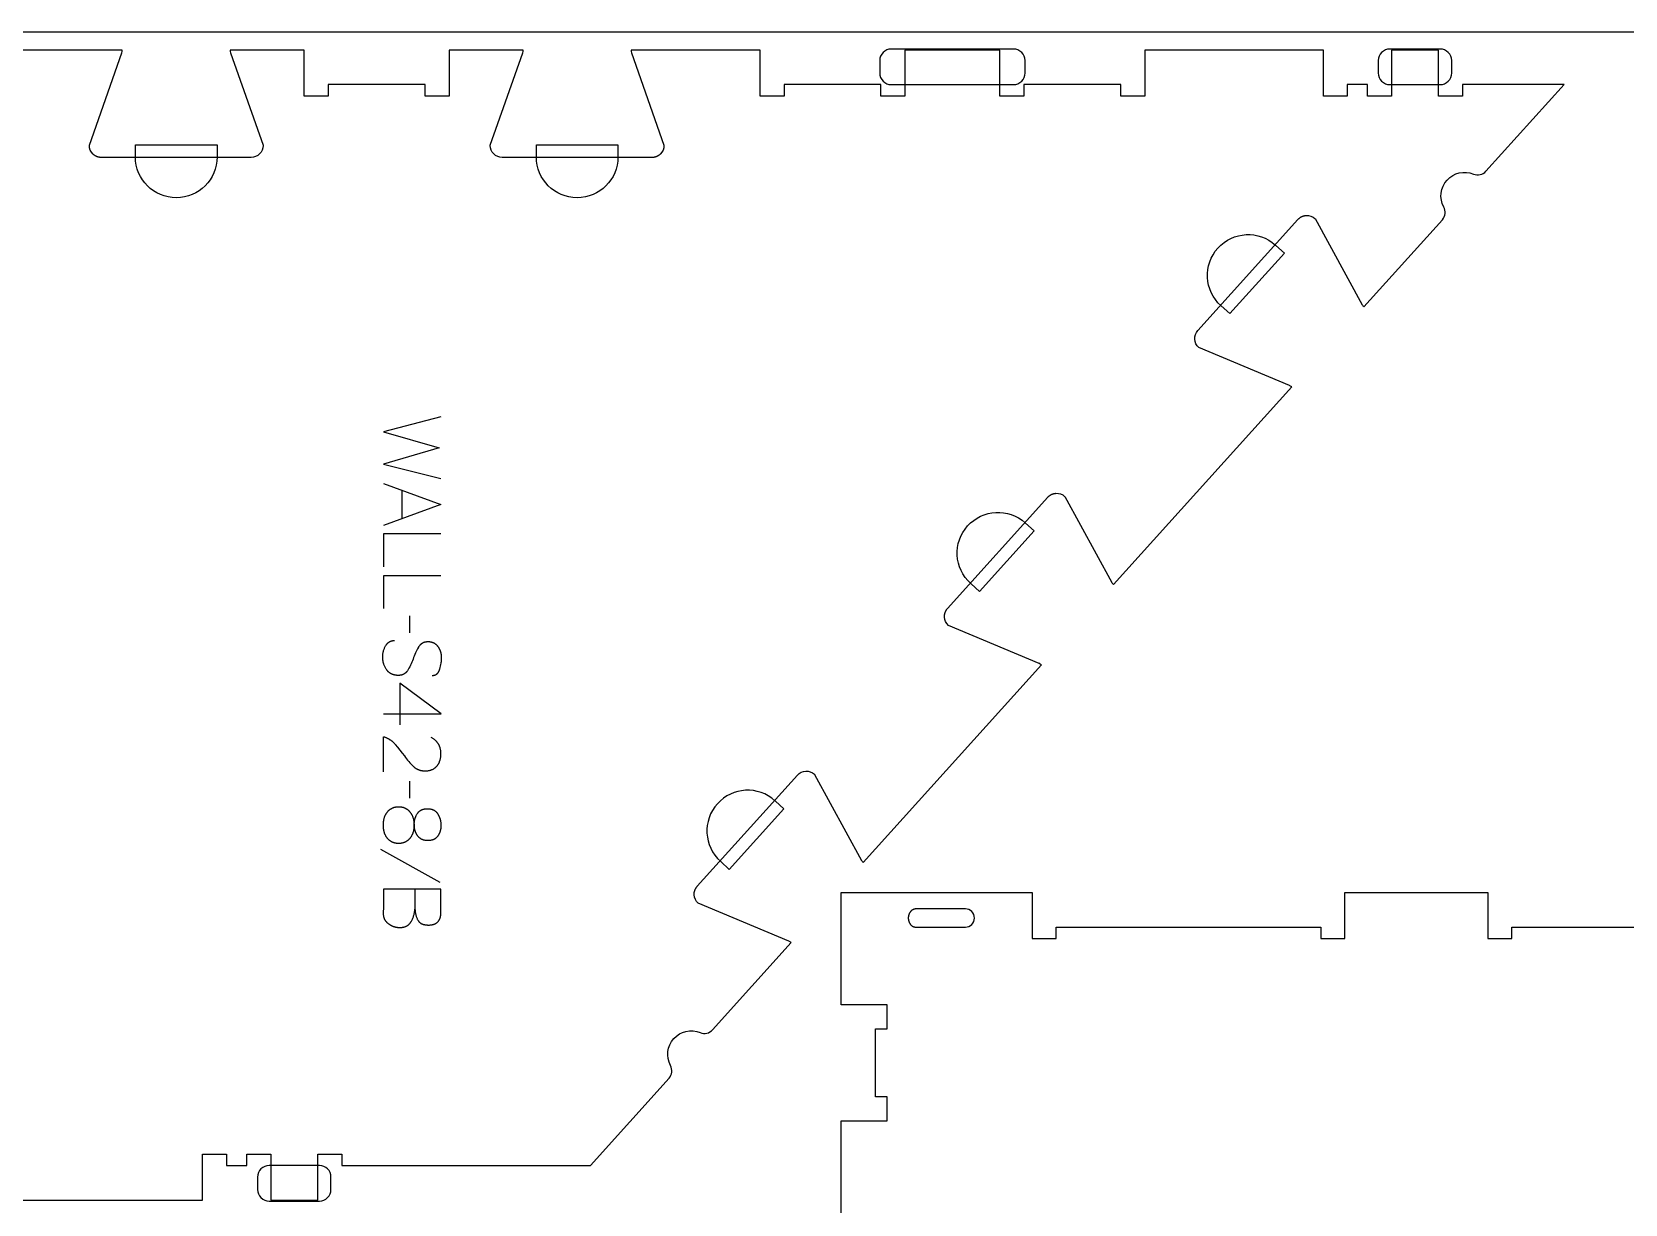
# Model space of a CAD drawing. Extents: x 2032 to 5216, y -19593 to -11999.
# Drawn here: x 2862 to 3693, y -14634 to -14023 of the extents above; entities that cross this region are included whole.
import ezdxf

# ---------------------------------------------------------------- set-up
doc = ezdxf.new("R2010")
doc.units = 0
for name, color, linetype in [('0_SHEET_SPRUCEPLY_2440X122', 1, 'CONTINUOUS'), ('1_ANYTOOL_1MMDEEP_LABELS_S', 2, 'CONTINUOUS'), ('3_ANYTOOL_CUTTHROUGH_INSID', 4, 'CONTINUOUS'), ('4_ANYTOOL_CUTTHROUGH_OUTSI', 5, 'CONTINUOUS'), ('5_ANYTOOL_HALF_MILL_9MM_IN', 3, 'CONTINUOUS')]:
    doc.layers.add(name, color=color, linetype=linetype)

msp = doc.modelspace()

# ---------------------------------------------------------------- linework, layer by layer
at = {"layer": '0_SHEET_SPRUCEPLY_2440X122'}
msp.add_lwpolyline([(4843.91, -14023.28), (4843.91, -15243.28), (2403.91, -15243.28), (2403.91, -14023.28)], close=True, dxfattribs=at)
at = {"layer": '1_ANYTOOL_1MMDEEP_LABELS_S'}
for points in [[(3075.58, -14224.04), (3045.58, -14231.75), (3074.68, -14240.19), (3045.58, -14248.68), (3075.58, -14256.18)], [(3045.58, -14258.75), (3075.58, -14269.64), (3045.58, -14280.69)], [(3055.14, -14262.22), (3055.14, -14277.14)], [(3075.58, -14284.98), (3045.58, -14284.98), (3045.58, -14302.08)], [(3075.58, -14306.79), (3045.58, -14306.79), (3045.58, -14323.89)], [(3059.46, -14336.54), (3059.38, -14327.75)], [(3070.99, -14358.78), (3071.18, -14358.78), (3071.27, -14358.77), (3071.36, -14358.77), (3071.46, -14358.76), (3071.54, -14358.75), (3071.63, -14358.74), (3071.72, -14358.73), (3071.81, -14358.71), (3071.89, -14358.7), (3071.98, -14358.68), (3072.06, -14358.66), (3072.14, -14358.64), (3072.22, -14358.62), (3072.3, -14358.6), (3072.38, -14358.57), (3072.46, -14358.55), (3072.54, -14358.52), (3072.61, -14358.49), (3072.69, -14358.46), (3072.76, -14358.43), (3072.84, -14358.39), (3072.91, -14358.36), (3072.98, -14358.32), (3073.05, -14358.28), (3073.12, -14358.24), (3073.19, -14358.2), (3073.25, -14358.15), (3073.32, -14358.11), (3073.38, -14358.06), (3073.45, -14358.01), (3073.51, -14357.96), (3073.57, -14357.91), (3073.63, -14357.85), (3073.69, -14357.8), (3073.75, -14357.74), (3073.81, -14357.68), (3073.87, -14357.62), (3073.92, -14357.56), (3073.98, -14357.5), (3074.03, -14357.43), (3074.08, -14357.37), (3074.13, -14357.3), (3074.18, -14357.23), (3074.23, -14357.16), (3074.28, -14357.09), (3074.33, -14357.01), (3074.38, -14356.94), (3074.42, -14356.86), (3074.47, -14356.78), (3074.51, -14356.7), (3074.55, -14356.61), (3074.63, -14356.45), (3074.71, -14356.27), (3074.78, -14356.09), (3074.85, -14355.9), (3074.92, -14355.7), (3074.98, -14355.5), (3075.2, -14354.69), (3075.39, -14353.89), (3075.55, -14353.11), (3075.69, -14352.33), (3075.74, -14351.95), (3075.79, -14351.58), (3075.83, -14351.21), (3075.86, -14350.84), (3075.89, -14350.47), (3075.91, -14350.11), (3075.92, -14349.75), (3075.92, -14349.39), (3075.92, -14349.2), (3075.91, -14349), (3075.91, -14348.81), (3075.89, -14348.62), (3075.88, -14348.43), (3075.86, -14348.24), (3075.83, -14348.06), (3075.81, -14347.87), (3075.78, -14347.68), (3075.74, -14347.5), (3075.71, -14347.32), (3075.67, -14347.14), (3075.62, -14346.96), (3075.57, -14346.78), (3075.52, -14346.6), (3075.47, -14346.43), (3075.41, -14346.25), (3075.34, -14346.08), (3075.28, -14345.9), (3075.21, -14345.73), (3075.14, -14345.56), (3075.06, -14345.4), (3074.98, -14345.23), (3074.9, -14345.06), (3074.81, -14344.9), (3074.72, -14344.73), (3074.62, -14344.57), (3074.53, -14344.41), (3074.43, -14344.25), (3074.32, -14344.09), (3074.21, -14343.94), (3074.1, -14343.78), (3073.98, -14343.63), (3073.87, -14343.48), (3073.74, -14343.33), (3073.62, -14343.2), (3073.49, -14343.06), (3073.36, -14342.93), (3073.23, -14342.81), (3073.09, -14342.69), (3072.95, -14342.58), (3072.81, -14342.47), (3072.66, -14342.36), (3072.51, -14342.26), (3072.36, -14342.17), (3072.21, -14342.08), (3072.05, -14342), (3071.89, -14341.92), (3071.72, -14341.84), (3071.56, -14341.77), (3071.39, -14341.7), (3071.21, -14341.64), (3071.04, -14341.59), (3070.86, -14341.54), (3070.67, -14341.49), (3070.49, -14341.45), (3070.3, -14341.41), (3070.11, -14341.38), (3069.91, -14341.35), (3069.71, -14341.33), (3069.51, -14341.32), (3069.31, -14341.3), (3069.1, -14341.3), (3068.89, -14341.29), (3068.68, -14341.3), (3068.47, -14341.3), (3068.26, -14341.32), (3068.05, -14341.34), (3067.85, -14341.36), (3067.66, -14341.39), (3067.46, -14341.43), (3067.27, -14341.47), (3067.09, -14341.52), (3066.91, -14341.57), (3066.73, -14341.63), (3066.55, -14341.69), (3066.47, -14341.73), (3066.38, -14341.76), (3066.3, -14341.8), (3066.22, -14341.83), (3066.13, -14341.87), (3066.05, -14341.92), (3065.97, -14341.96), (3065.89, -14342), (3065.81, -14342.05), (3065.74, -14342.09), (3065.66, -14342.14), (3065.58, -14342.19), (3065.51, -14342.24), (3065.44, -14342.29), (3065.36, -14342.34), (3065.29, -14342.4), (3065.22, -14342.45), (3065.15, -14342.51), (3065.08, -14342.57), (3065.01, -14342.63), (3064.94, -14342.69), (3064.88, -14342.75), (3064.81, -14342.82), (3064.75, -14342.88), (3064.62, -14343.02), (3064.5, -14343.16), (3064.38, -14343.31), (3064.26, -14343.46), (3064.15, -14343.62), (3064.04, -14343.78), (3063.94, -14343.95), (3063.84, -14344.12), (3063.44, -14344.84), (3063.07, -14345.57), (3062.7, -14346.32), (3062.34, -14347.08), (3062, -14347.86), (3061.66, -14348.65), (3061.34, -14349.47), (3061.03, -14350.29), (3060.72, -14351.12), (3060.39, -14351.92), (3060.04, -14352.71), (3059.68, -14353.48), (3059.31, -14354.22), (3058.92, -14354.95), (3058.51, -14355.65), (3058.09, -14356.34), (3057.98, -14356.5), (3057.87, -14356.66), (3057.75, -14356.82), (3057.69, -14356.89), (3057.63, -14356.96), (3057.57, -14357.04), (3057.51, -14357.11), (3057.44, -14357.18), (3057.38, -14357.24), (3057.31, -14357.31), (3057.25, -14357.37), (3057.18, -14357.44), (3057.11, -14357.5), (3057.04, -14357.56), (3056.97, -14357.62), (3056.9, -14357.68), (3056.82, -14357.73), (3056.75, -14357.79), (3056.68, -14357.84), (3056.6, -14357.89), (3056.52, -14357.94), (3056.45, -14357.99), (3056.37, -14358.03), (3056.29, -14358.08), (3056.21, -14358.12), (3056.13, -14358.17), (3056.04, -14358.21), (3055.96, -14358.25), (3055.87, -14358.29), (3055.79, -14358.32), (3055.7, -14358.36), (3055.62, -14358.39), (3055.53, -14358.42), (3055.44, -14358.46), (3055.35, -14358.48), (3055.26, -14358.51), (3055.16, -14358.54), (3054.98, -14358.59), (3054.78, -14358.63), (3054.59, -14358.67), (3054.39, -14358.7), (3054.18, -14358.72), (3053.98, -14358.74), (3053.77, -14358.76), (3053.55, -14358.76), (3053.33, -14358.77), (3053.11, -14358.76), (3052.88, -14358.75), (3052.65, -14358.74), (3052.42, -14358.72), (3052.19, -14358.69), (3051.97, -14358.66), (3051.75, -14358.62), (3051.53, -14358.58), (3051.32, -14358.53), (3051.11, -14358.48), (3050.9, -14358.43), (3050.7, -14358.36), (3050.51, -14358.3), (3050.31, -14358.23), (3050.12, -14358.15), (3049.94, -14358.07), (3049.75, -14357.98), (3049.57, -14357.89), (3049.4, -14357.79), (3049.23, -14357.69), (3049.06, -14357.59), (3048.89, -14357.47), (3048.73, -14357.36), (3048.58, -14357.24), (3048.42, -14357.11), (3048.28, -14356.98), (3048.13, -14356.84), (3047.99, -14356.7), (3047.85, -14356.55), (3047.72, -14356.4), (3047.58, -14356.24), (3047.46, -14356.08), (3047.33, -14355.91), (3047.22, -14355.74), (3047.1, -14355.56), (3046.88, -14355.2), (3046.67, -14354.84), (3046.48, -14354.47), (3046.3, -14354.1), (3046.14, -14353.73), (3045.98, -14353.35), (3045.91, -14353.16), (3045.85, -14352.97), (3045.78, -14352.77), (3045.72, -14352.58), (3045.67, -14352.39), (3045.61, -14352.19), (3045.56, -14352), (3045.52, -14351.8), (3045.48, -14351.6), (3045.44, -14351.4), (3045.4, -14351.2), (3045.37, -14351), (3045.34, -14350.8), (3045.31, -14350.6), (3045.27, -14350.2), (3045.25, -14349.79), (3045.24, -14349.37), (3045.24, -14348.96), (3045.25, -14348.55), (3045.28, -14348.15), (3045.32, -14347.75), (3045.37, -14347.35), (3045.43, -14346.96), (3045.51, -14346.58), (3045.6, -14346.2), (3045.7, -14345.82), (3045.82, -14345.45), (3045.95, -14345.08), (3046.09, -14344.72), (3046.24, -14344.36), (3046.41, -14344), (3046.59, -14343.65), (3046.78, -14343.31), (3046.88, -14343.14), (3046.98, -14342.98), (3047.09, -14342.82), (3047.2, -14342.66), (3047.31, -14342.52), (3047.43, -14342.38), (3047.54, -14342.24), (3047.66, -14342.11), (3047.79, -14341.98), (3047.92, -14341.86), (3048.05, -14341.75), (3048.18, -14341.64), (3048.25, -14341.58), (3048.31, -14341.53), (3048.38, -14341.48), (3048.45, -14341.43), (3048.52, -14341.39), (3048.59, -14341.34), (3048.67, -14341.29), (3048.74, -14341.25), (3048.81, -14341.21), (3048.89, -14341.17), (3048.96, -14341.13), (3049.04, -14341.09), (3049.11, -14341.05), (3049.19, -14341.02), (3049.27, -14340.98), (3049.35, -14340.95), (3049.43, -14340.92), (3049.51, -14340.89), (3049.59, -14340.86), (3049.67, -14340.83), (3049.83, -14340.78), (3050, -14340.74), (3050.17, -14340.7), (3050.35, -14340.66), (3050.52, -14340.63), (3050.7, -14340.61), (3050.88, -14340.59), (3051.07, -14340.58), (3051.26, -14340.57), (3051.45, -14340.56)], [(3045.58, -14378.79), (3075.62, -14378.84), (3054.24, -14362.81)], [(3054.24, -14362.81), (3054.24, -14384.58)], [(3045.62, -14409.01), (3045.66, -14390.71), (3046.12, -14390.85), (3046.34, -14390.93), (3046.57, -14391.01), (3046.79, -14391.1), (3047, -14391.19), (3047.22, -14391.28), (3047.43, -14391.38), (3047.64, -14391.48), (3047.85, -14391.58), (3048.05, -14391.69), (3048.26, -14391.8), (3048.46, -14391.91), (3048.66, -14392.03), (3048.85, -14392.15), (3049.04, -14392.28), (3049.24, -14392.41), (3049.42, -14392.54), (3049.61, -14392.67), (3049.79, -14392.81), (3049.98, -14392.95), (3050.15, -14393.1), (3050.33, -14393.25), (3050.51, -14393.4), (3050.68, -14393.56), (3050.85, -14393.72), (3051.01, -14393.88), (3051.18, -14394.05), (3051.34, -14394.22), (3051.5, -14394.4), (3051.81, -14394.76), (3053.03, -14396.23), (3054.22, -14397.73), (3055.38, -14399.23), (3056.51, -14400.76), (3057.07, -14401.51), (3057.64, -14402.25), (3058.21, -14402.96), (3058.8, -14403.65), (3059.39, -14404.31), (3059.99, -14404.96), (3060.6, -14405.58), (3061.22, -14406.18), (3061.38, -14406.32), (3061.54, -14406.46), (3061.7, -14406.6), (3061.86, -14406.73), (3062.03, -14406.86), (3062.19, -14406.98), (3062.36, -14407.1), (3062.54, -14407.21), (3062.71, -14407.32), (3062.89, -14407.42), (3063.07, -14407.52), (3063.25, -14407.62), (3063.43, -14407.71), (3063.62, -14407.79), (3063.81, -14407.87), (3064, -14407.95), (3064.19, -14408.02), (3064.38, -14408.09), (3064.58, -14408.15), (3064.78, -14408.2), (3064.98, -14408.26), (3065.19, -14408.31), (3065.39, -14408.35), (3065.6, -14408.39), (3065.81, -14408.42), (3066.02, -14408.45), (3066.24, -14408.48), (3066.46, -14408.5), (3066.68, -14408.52), (3066.9, -14408.53), (3067.12, -14408.53), (3067.35, -14408.54), (3067.6, -14408.53), (3067.85, -14408.53), (3068.09, -14408.51), (3068.33, -14408.5), (3068.56, -14408.47), (3068.79, -14408.45), (3069.02, -14408.42), (3069.24, -14408.38), (3069.46, -14408.34), (3069.68, -14408.29), (3069.89, -14408.24), (3070.1, -14408.18), (3070.3, -14408.12), (3070.51, -14408.05), (3070.7, -14407.98), (3070.9, -14407.9), (3071.09, -14407.82), (3071.27, -14407.74), (3071.45, -14407.64), (3071.63, -14407.55), (3071.81, -14407.45), (3071.98, -14407.34), (3072.14, -14407.23), (3072.31, -14407.11), (3072.47, -14406.99), (3072.62, -14406.87), (3072.77, -14406.74), (3072.92, -14406.6), (3073.07, -14406.46), (3073.21, -14406.31), (3073.35, -14406.16), (3073.48, -14406.01), (3073.61, -14405.85), (3073.73, -14405.69), (3073.85, -14405.52), (3073.97, -14405.35), (3074.08, -14405.19), (3074.19, -14405.01), (3074.3, -14404.84), (3074.4, -14404.66), (3074.49, -14404.48), (3074.59, -14404.3), (3074.67, -14404.11), (3074.76, -14403.92), (3074.84, -14403.73), (3074.91, -14403.54), (3074.99, -14403.35), (3075.05, -14403.15), (3075.12, -14402.95), (3075.18, -14402.74), (3075.23, -14402.54), (3075.28, -14402.33), (3075.33, -14402.12), (3075.37, -14401.9), (3075.41, -14401.69), (3075.45, -14401.47), (3075.48, -14401.25), (3075.5, -14401.02), (3075.53, -14400.8), (3075.55, -14400.57), (3075.56, -14400.33), (3075.57, -14400.1), (3075.58, -14399.62), (3075.57, -14399.26), (3075.56, -14398.9), (3075.53, -14398.54), (3075.5, -14398.2), (3075.45, -14397.86), (3075.4, -14397.52), (3075.33, -14397.19), (3075.26, -14396.87), (3075.17, -14396.56), (3075.13, -14396.41), (3075.08, -14396.25), (3075.03, -14396.1), (3074.98, -14395.95), (3074.92, -14395.8), (3074.86, -14395.66), (3074.8, -14395.51), (3074.74, -14395.37), (3074.67, -14395.23), (3074.6, -14395.09), (3074.53, -14394.95), (3074.46, -14394.81), (3074.38, -14394.68), (3074.3, -14394.54), (3074.22, -14394.41), (3074.14, -14394.28), (3074.05, -14394.15), (3073.96, -14394.03), (3073.87, -14393.9), (3073.78, -14393.78), (3073.68, -14393.66), (3073.59, -14393.54), (3073.49, -14393.42), (3073.38, -14393.3), (3073.28, -14393.18), (3073.17, -14393.07), (3073.06, -14392.96), (3072.94, -14392.85), (3072.83, -14392.74), (3072.71, -14392.63), (3072.59, -14392.53), (3072.47, -14392.42), (3072.21, -14392.22), (3071.95, -14392.02), (3071.67, -14391.83), (3071.39, -14391.65), (3071.1, -14391.47), (3070.79, -14391.3), (3070.48, -14391.14)], [(3059.46, -14422.72), (3059.38, -14413.94)], [(3075.11, -14466.69), (3044.34, -14449.51)], [(3075.58, -14470.12), (3045.58, -14470.12), (3045.58, -14479.81), (3045.49, -14482.34), (3045.49, -14482.57), (3045.49, -14482.79), (3045.49, -14483.01), (3045.5, -14483.23), (3045.52, -14483.45), (3045.54, -14483.66), (3045.57, -14483.87), (3045.61, -14484.08), (3045.65, -14484.28), (3045.69, -14484.48), (3045.74, -14484.68), (3045.8, -14484.87), (3045.86, -14485.07), (3045.93, -14485.25), (3046, -14485.44), (3046.08, -14485.62), (3046.16, -14485.8), (3046.25, -14485.97), (3046.34, -14486.15), (3046.45, -14486.32), (3046.55, -14486.48), (3046.66, -14486.64), (3046.78, -14486.8), (3046.9, -14486.96), (3047.03, -14487.11), (3047.17, -14487.26), (3047.3, -14487.41), (3047.45, -14487.56), (3047.6, -14487.7), (3047.76, -14487.83), (3047.92, -14487.97), (3048.09, -14488.1), (3048.26, -14488.23), (3048.43, -14488.35), (3048.6, -14488.47), (3048.77, -14488.59), (3048.95, -14488.7), (3049.13, -14488.81), (3049.3, -14488.91), (3049.48, -14489.01), (3049.66, -14489.11), (3049.84, -14489.2), (3050.02, -14489.28), (3050.21, -14489.37), (3050.39, -14489.45), (3050.58, -14489.52), (3050.76, -14489.59), (3050.95, -14489.66), (3051.14, -14489.72), (3051.33, -14489.78), (3051.52, -14489.84), (3051.71, -14489.89), (3051.91, -14489.93), (3052.1, -14489.98), (3052.3, -14490.01), (3052.49, -14490.05), (3052.69, -14490.08), (3052.89, -14490.11), (3053.09, -14490.13), (3053.29, -14490.15), (3053.49, -14490.16), (3053.7, -14490.17), (3053.9, -14490.18), (3054.11, -14490.18), (3054.36, -14490.18), (3054.61, -14490.17), (3054.85, -14490.15), (3055.09, -14490.13), (3055.32, -14490.11), (3055.55, -14490.08), (3055.78, -14490.04), (3056, -14490), (3056.22, -14489.95), (3056.43, -14489.89), (3056.64, -14489.83), (3056.84, -14489.77), (3057.04, -14489.7), (3057.23, -14489.62), (3057.42, -14489.54), (3057.61, -14489.45), (3057.7, -14489.4), (3057.79, -14489.36), (3057.87, -14489.31), (3057.96, -14489.26), (3058.05, -14489.21), (3058.13, -14489.15), (3058.22, -14489.1), (3058.3, -14489.04), (3058.38, -14488.98), (3058.46, -14488.92), (3058.54, -14488.86), (3058.62, -14488.8), (3058.7, -14488.74), (3058.78, -14488.67), (3058.85, -14488.61), (3058.92, -14488.54), (3059, -14488.47), (3059.07, -14488.4), (3059.14, -14488.33), (3059.21, -14488.26), (3059.28, -14488.18), (3059.35, -14488.1), (3059.48, -14487.95), (3059.6, -14487.79), (3059.73, -14487.62), (3059.84, -14487.44), (3059.96, -14487.26), (3060.17, -14486.9), (3060.38, -14486.52), (3060.57, -14486.14), (3060.75, -14485.76), (3060.92, -14485.37), (3061.08, -14484.97), (3061.23, -14484.57), (3061.37, -14484.16), (3061.49, -14483.74), (3061.6, -14483.32), (3061.7, -14482.89), (3061.79, -14482.46), (3061.87, -14482.02), (3061.94, -14481.57), (3061.99, -14481.12), (3062.04, -14480.66)], [(3061.91, -14470.12), (3062.04, -14480.66), (3062.07, -14481.06), (3062.11, -14481.46), (3062.16, -14481.85), (3062.21, -14482.23), (3062.28, -14482.6), (3062.36, -14482.98), (3062.44, -14483.34), (3062.53, -14483.7), (3062.64, -14484.06), (3062.75, -14484.41), (3062.87, -14484.75), (3063, -14485.09), (3063.13, -14485.42), (3063.28, -14485.75), (3063.44, -14486.07), (3063.6, -14486.39), (3063.64, -14486.46), (3063.69, -14486.54), (3063.73, -14486.62), (3063.78, -14486.69), (3063.83, -14486.76), (3063.88, -14486.83), (3063.93, -14486.9), (3063.98, -14486.97), (3064.03, -14487.04), (3064.09, -14487.11), (3064.15, -14487.17), (3064.2, -14487.24), (3064.26, -14487.3), (3064.32, -14487.36), (3064.39, -14487.42), (3064.45, -14487.48), (3064.51, -14487.54), (3064.58, -14487.6), (3064.65, -14487.65), (3064.72, -14487.71), (3064.79, -14487.76), (3064.86, -14487.81), (3064.93, -14487.86), (3065.01, -14487.91), (3065.08, -14487.96), (3065.16, -14488.01), (3065.24, -14488.06), (3065.32, -14488.1), (3065.4, -14488.14), (3065.48, -14488.19), (3065.57, -14488.23), (3065.65, -14488.27), (3065.74, -14488.31), (3065.83, -14488.34), (3066.01, -14488.41), (3066.19, -14488.48), (3066.38, -14488.54), (3066.58, -14488.6), (3066.78, -14488.65), (3066.99, -14488.7), (3067.2, -14488.74), (3067.42, -14488.77), (3067.65, -14488.81), (3067.88, -14488.83), (3068.11, -14488.85), (3068.35, -14488.87), (3068.6, -14488.88), (3068.85, -14488.89), (3069.11, -14488.89), (3069.51, -14488.89), (3069.7, -14488.88), (3069.89, -14488.87), (3070.08, -14488.85), (3070.26, -14488.83), (3070.45, -14488.81), (3070.62, -14488.79), (3070.8, -14488.76), (3070.97, -14488.73), (3071.14, -14488.7), (3071.31, -14488.66), (3071.47, -14488.62), (3071.63, -14488.57), (3071.78, -14488.53), (3071.94, -14488.48), (3072.09, -14488.42), (3072.24, -14488.36), (3072.38, -14488.3), (3072.52, -14488.24), (3072.66, -14488.17), (3072.79, -14488.1), (3072.92, -14488.03), (3073.05, -14487.95), (3073.18, -14487.87), (3073.3, -14487.79), (3073.42, -14487.7), (3073.53, -14487.61), (3073.64, -14487.52), (3073.75, -14487.42), (3073.86, -14487.32), (3073.96, -14487.22), (3074.06, -14487.12), (3074.16, -14487.01), (3074.25, -14486.89), (3074.34, -14486.78), (3074.43, -14486.66), (3074.51, -14486.54), (3074.59, -14486.41), (3074.67, -14486.28), (3074.74, -14486.15), (3074.81, -14486.01), (3074.88, -14485.88), (3074.95, -14485.73), (3075.01, -14485.59), (3075.07, -14485.44), (3075.12, -14485.29), (3075.17, -14485.13), (3075.22, -14484.97), (3075.27, -14484.81), (3075.31, -14484.65), (3075.35, -14484.48), (3075.39, -14484.31), (3075.42, -14484.13), (3075.45, -14483.96), (3075.48, -14483.77), (3075.5, -14483.59), (3075.52, -14483.4), (3075.54, -14483.21), (3075.55, -14483.02), (3075.57, -14482.62), (3075.58, -14482.21), (3075.58, -14470.12)]]:
    msp.add_lwpolyline(points, dxfattribs=at)
for points in [[(3061.56, -14436.78), (3061.56, -14437.31), (3061.53, -14437.83), (3061.51, -14438.09), (3061.49, -14438.34), (3061.46, -14438.59), (3061.43, -14438.84), (3061.39, -14439.08), (3061.35, -14439.32), (3061.3, -14439.56), (3061.25, -14439.79), (3061.2, -14440.02), (3061.14, -14440.24), (3061.08, -14440.47), (3061.01, -14440.68), (3060.94, -14440.9), (3060.87, -14441.11), (3060.79, -14441.32), (3060.7, -14441.53), (3060.61, -14441.73), (3060.52, -14441.93), (3060.42, -14442.13), (3060.32, -14442.32), (3060.22, -14442.51), (3060.11, -14442.7), (3059.99, -14442.88), (3059.87, -14443.06), (3059.75, -14443.23), (3059.62, -14443.41), (3059.49, -14443.58), (3059.36, -14443.74), (3059.22, -14443.91), (3059.08, -14444.06), (3058.93, -14444.21), (3058.78, -14444.36), (3058.63, -14444.5), (3058.48, -14444.64), (3058.32, -14444.77), (3058.17, -14444.9), (3058.01, -14445.02), (3057.84, -14445.13), (3057.67, -14445.24), (3057.51, -14445.35), (3057.33, -14445.45), (3057.16, -14445.55), (3056.98, -14445.64), (3056.8, -14445.72), (3056.62, -14445.8), (3056.43, -14445.87), (3056.24, -14445.94), (3056.05, -14446.01), (3055.86, -14446.07), (3055.66, -14446.12), (3055.46, -14446.17), (3055.26, -14446.21), (3055.06, -14446.25), (3054.85, -14446.29), (3054.64, -14446.31), (3054.43, -14446.34), (3054.21, -14446.36), (3053.99, -14446.37), (3053.77, -14446.38), (3053.55, -14446.38), (3053.32, -14446.38), (3053.1, -14446.37), (3052.88, -14446.36), (3052.66, -14446.34), (3052.45, -14446.31), (3052.24, -14446.29), (3052.03, -14446.25), (3051.82, -14446.21), (3051.62, -14446.17), (3051.42, -14446.12), (3051.22, -14446.07), (3051.03, -14446.01), (3050.83, -14445.94), (3050.65, -14445.87), (3050.46, -14445.8), (3050.28, -14445.72), (3050.1, -14445.64), (3049.92, -14445.55), (3049.75, -14445.45), (3049.57, -14445.35), (3049.41, -14445.24), (3049.24, -14445.13), (3049.08, -14445.02), (3048.92, -14444.9), (3048.76, -14444.77), (3048.61, -14444.64), (3048.46, -14444.5), (3048.31, -14444.36), (3048.16, -14444.21), (3048.02, -14444.06), (3047.88, -14443.91), (3047.74, -14443.74), (3047.61, -14443.58), (3047.48, -14443.41), (3047.36, -14443.23), (3047.24, -14443.06), (3047.12, -14442.88), (3047.01, -14442.7), (3046.9, -14442.51), (3046.8, -14442.32), (3046.7, -14442.13), (3046.6, -14441.93), (3046.51, -14441.73), (3046.42, -14441.53), (3046.34, -14441.32), (3046.26, -14441.11), (3046.19, -14440.9), (3046.12, -14440.68), (3046.05, -14440.47), (3045.99, -14440.24), (3045.94, -14440.02), (3045.88, -14439.79), (3045.83, -14439.56), (3045.79, -14439.32), (3045.75, -14439.08), (3045.71, -14438.84), (3045.68, -14438.59), (3045.65, -14438.34), (3045.63, -14438.09), (3045.61, -14437.83), (3045.59, -14437.31), (3045.58, -14436.78), (3045.59, -14436.25), (3045.61, -14435.73), (3045.63, -14435.48), (3045.65, -14435.23), (3045.68, -14434.98), (3045.71, -14434.74), (3045.75, -14434.5), (3045.79, -14434.26), (3045.83, -14434.03), (3045.88, -14433.8), (3045.94, -14433.57), (3045.99, -14433.35), (3046.05, -14433.12), (3046.12, -14432.91), (3046.19, -14432.69), (3046.26, -14432.48), (3046.34, -14432.27), (3046.42, -14432.07), (3046.51, -14431.86), (3046.6, -14431.67), (3046.7, -14431.47), (3046.8, -14431.28), (3046.9, -14431.09), (3047.01, -14430.9), (3047.12, -14430.72), (3047.24, -14430.54), (3047.36, -14430.37), (3047.48, -14430.19), (3047.61, -14430.02), (3047.74, -14429.86), (3047.88, -14429.7), (3048.02, -14429.54), (3048.16, -14429.39), (3048.31, -14429.24), (3048.46, -14429.1), (3048.61, -14428.96), (3048.76, -14428.83), (3048.92, -14428.7), (3049.08, -14428.58), (3049.24, -14428.47), (3049.41, -14428.36), (3049.57, -14428.25), (3049.75, -14428.15), (3049.92, -14428.06), (3050.1, -14427.97), (3050.28, -14427.88), (3050.46, -14427.8), (3050.65, -14427.73), (3050.83, -14427.66), (3051.03, -14427.59), (3051.22, -14427.53), (3051.42, -14427.48), (3051.62, -14427.43), (3051.82, -14427.39), (3052.03, -14427.35), (3052.24, -14427.31), (3052.45, -14427.29), (3052.66, -14427.26), (3052.88, -14427.25), (3053.1, -14427.23), (3053.32, -14427.22), (3053.55, -14427.22), (3053.77, -14427.22), (3053.99, -14427.23), (3054.21, -14427.25), (3054.43, -14427.26), (3054.64, -14427.29), (3054.85, -14427.31), (3055.06, -14427.35), (3055.26, -14427.39), (3055.46, -14427.43), (3055.66, -14427.48), (3055.86, -14427.53), (3056.05, -14427.59), (3056.24, -14427.66), (3056.43, -14427.73), (3056.62, -14427.8), (3056.8, -14427.88), (3056.98, -14427.97), (3057.16, -14428.06), (3057.33, -14428.15), (3057.51, -14428.25), (3057.67, -14428.36), (3057.84, -14428.47), (3058.01, -14428.58), (3058.17, -14428.7), (3058.32, -14428.83), (3058.48, -14428.96), (3058.63, -14429.1), (3058.78, -14429.24), (3058.93, -14429.39), (3059.08, -14429.54), (3059.22, -14429.7), (3059.36, -14429.86), (3059.49, -14430.02), (3059.62, -14430.19), (3059.75, -14430.37), (3059.87, -14430.54), (3059.99, -14430.72), (3060.11, -14430.9), (3060.22, -14431.09), (3060.32, -14431.28), (3060.42, -14431.47), (3060.52, -14431.67), (3060.61, -14431.86), (3060.7, -14432.07), (3060.79, -14432.27), (3060.87, -14432.48), (3060.94, -14432.69), (3061.01, -14432.91), (3061.08, -14433.12), (3061.14, -14433.35), (3061.2, -14433.57), (3061.25, -14433.8), (3061.3, -14434.03), (3061.35, -14434.26), (3061.39, -14434.5), (3061.43, -14434.74), (3061.46, -14434.98), (3061.49, -14435.23), (3061.51, -14435.48), (3061.53, -14435.73), (3061.56, -14436.25)], [(3075.58, -14436.91), (3075.57, -14437.32), (3075.55, -14437.73), (3075.52, -14438.13), (3075.5, -14438.32), (3075.47, -14438.51), (3075.45, -14438.71), (3075.42, -14438.9), (3075.38, -14439.08), (3075.34, -14439.27), (3075.3, -14439.45), (3075.26, -14439.64), (3075.21, -14439.82), (3075.16, -14439.99), (3075.11, -14440.17), (3075.05, -14440.34), (3074.99, -14440.51), (3074.93, -14440.68), (3074.86, -14440.85), (3074.79, -14441.02), (3074.71, -14441.18), (3074.64, -14441.34), (3074.56, -14441.5), (3074.47, -14441.66), (3074.39, -14441.82), (3074.3, -14441.97), (3074.21, -14442.12), (3074.11, -14442.27), (3074.01, -14442.42), (3073.91, -14442.56), (3073.8, -14442.71), (3073.69, -14442.85), (3073.58, -14442.98), (3073.46, -14443.11), (3073.34, -14443.23), (3073.22, -14443.35), (3073.09, -14443.47), (3072.96, -14443.58), (3072.83, -14443.68), (3072.69, -14443.79), (3072.55, -14443.88), (3072.41, -14443.98), (3072.26, -14444.06), (3072.11, -14444.15), (3071.95, -14444.23), (3071.8, -14444.3), (3071.64, -14444.37), (3071.47, -14444.44), (3071.3, -14444.5), (3071.13, -14444.55), (3070.96, -14444.61), (3070.78, -14444.65), (3070.6, -14444.7), (3070.41, -14444.73), (3070.22, -14444.77), (3070.03, -14444.8), (3069.84, -14444.82), (3069.64, -14444.84), (3069.43, -14444.86), (3069.23, -14444.87), (3069.02, -14444.88), (3068.81, -14444.88), (3068.58, -14444.88), (3068.36, -14444.87), (3068.14, -14444.86), (3067.93, -14444.84), (3067.71, -14444.82), (3067.51, -14444.79), (3067.3, -14444.76), (3067.1, -14444.72), (3066.91, -14444.68), (3066.71, -14444.63), (3066.53, -14444.58), (3066.34, -14444.52), (3066.16, -14444.45), (3065.98, -14444.39), (3065.81, -14444.31), (3065.64, -14444.24), (3065.47, -14444.15), (3065.31, -14444.07), (3065.15, -14443.97), (3064.99, -14443.87), (3064.84, -14443.77), (3064.69, -14443.66), (3064.54, -14443.55), (3064.4, -14443.43), (3064.27, -14443.31), (3064.13, -14443.18), (3064, -14443.05), (3063.88, -14442.91), (3063.75, -14442.77), (3063.63, -14442.62), (3063.52, -14442.47), (3063.41, -14442.31), (3063.3, -14442.15), (3063.19, -14441.98), (3063.09, -14441.82), (3063, -14441.65), (3062.9, -14441.49), (3062.81, -14441.32), (3062.72, -14441.15), (3062.64, -14440.98), (3062.56, -14440.81), (3062.48, -14440.64), (3062.41, -14440.46), (3062.34, -14440.29), (3062.27, -14440.11), (3062.21, -14439.93), (3062.15, -14439.76), (3062.09, -14439.58), (3062.04, -14439.39), (3061.99, -14439.21), (3061.94, -14439.03), (3061.9, -14438.84), (3061.86, -14438.66), (3061.82, -14438.47), (3061.79, -14438.28), (3061.76, -14438.09), (3061.73, -14437.9), (3061.71, -14437.7), (3061.69, -14437.51), (3061.68, -14437.32), (3061.67, -14437.12), (3061.66, -14436.92), (3061.65, -14436.52), (3061.66, -14436.14), (3061.68, -14435.76), (3061.71, -14435.38), (3061.73, -14435.2), (3061.75, -14435.01), (3061.78, -14434.83), (3061.81, -14434.64), (3061.84, -14434.46), (3061.88, -14434.28), (3061.92, -14434.1), (3061.96, -14433.92), (3062.01, -14433.74), (3062.06, -14433.56), (3062.11, -14433.38), (3062.17, -14433.21), (3062.22, -14433.03), (3062.29, -14432.86), (3062.35, -14432.68), (3062.42, -14432.51), (3062.49, -14432.34), (3062.57, -14432.17), (3062.64, -14432), (3062.72, -14431.83), (3062.9, -14431.5), (3063.08, -14431.17), (3063.28, -14430.84), (3063.38, -14430.68), (3063.49, -14430.53), (3063.6, -14430.38), (3063.72, -14430.24), (3063.84, -14430.1), (3063.96, -14429.96), (3064.02, -14429.9), (3064.09, -14429.83), (3064.15, -14429.77), (3064.22, -14429.71), (3064.29, -14429.65), (3064.35, -14429.59), (3064.42, -14429.53), (3064.49, -14429.48), (3064.56, -14429.42), (3064.64, -14429.37), (3064.71, -14429.31), (3064.78, -14429.26), (3064.86, -14429.21), (3064.93, -14429.16), (3065.01, -14429.12), (3065.09, -14429.07), (3065.25, -14428.98), (3065.41, -14428.9), (3065.58, -14428.82), (3065.75, -14428.75), (3065.92, -14428.68), (3066.1, -14428.62), (3066.28, -14428.56), (3066.47, -14428.5), (3066.66, -14428.46), (3066.85, -14428.41), (3067.05, -14428.37), (3067.25, -14428.34), (3067.46, -14428.31), (3067.67, -14428.29), (3067.88, -14428.27), (3068.1, -14428.26), (3068.32, -14428.25), (3068.55, -14428.25), (3068.78, -14428.25), (3069, -14428.26), (3069.22, -14428.27), (3069.43, -14428.29), (3069.64, -14428.32), (3069.85, -14428.34), (3070.05, -14428.38), (3070.25, -14428.42), (3070.44, -14428.46), (3070.64, -14428.51), (3070.82, -14428.56), (3071.01, -14428.62), (3071.19, -14428.69), (3071.36, -14428.76), (3071.54, -14428.83), (3071.71, -14428.91), (3071.87, -14428.99), (3072.03, -14429.08), (3072.19, -14429.18), (3072.34, -14429.28), (3072.42, -14429.33), (3072.49, -14429.39), (3072.56, -14429.44), (3072.64, -14429.5), (3072.78, -14429.61), (3072.92, -14429.73), (3073.05, -14429.86), (3073.18, -14429.99), (3073.31, -14430.13), (3073.43, -14430.27), (3073.55, -14430.42), (3073.67, -14430.57), (3073.78, -14430.72), (3073.89, -14430.89), (3073.99, -14431.05), (3074.09, -14431.22), (3074.19, -14431.39), (3074.28, -14431.56), (3074.37, -14431.73), (3074.46, -14431.9), (3074.55, -14432.08), (3074.63, -14432.25), (3074.7, -14432.43), (3074.78, -14432.61), (3074.85, -14432.79), (3074.92, -14432.97), (3074.98, -14433.15), (3075.04, -14433.34), (3075.1, -14433.52), (3075.16, -14433.71), (3075.21, -14433.9), (3075.25, -14434.09), (3075.3, -14434.28), (3075.34, -14434.47), (3075.38, -14434.67), (3075.41, -14434.86), (3075.47, -14435.26), (3075.52, -14435.66), (3075.55, -14436.07), (3075.57, -14436.49)]]:
    msp.add_lwpolyline(points, close=True, dxfattribs=at)
at = {"layer": '3_ANYTOOL_CUTTHROUGH_INSID', "color": 4}
msp.add_lwpolyline([(3348.86, -14480.5), (3323.12, -14480.5), (3323.02, -14480.5), (3322.92, -14480.5), (3322.83, -14480.51), (3322.73, -14480.52), (3322.63, -14480.53), (3322.54, -14480.54), (3322.44, -14480.56), (3322.34, -14480.58), (3322.24, -14480.61), (3322.14, -14480.63), (3322.05, -14480.66), (3321.95, -14480.69), (3321.85, -14480.73), (3321.76, -14480.77), (3321.66, -14480.81), (3321.57, -14480.85), (3321.47, -14480.9), (3321.38, -14480.95), (3321.29, -14481), (3321.19, -14481.06), (3321.1, -14481.12), (3321.02, -14481.18), (3320.93, -14481.24), (3320.85, -14481.31), (3320.76, -14481.38), (3320.68, -14481.45), (3320.59, -14481.52), (3320.51, -14481.6), (3320.44, -14481.68), (3320.36, -14481.76), (3320.29, -14481.85), (3320.22, -14481.93), (3320.15, -14482.02), (3320.08, -14482.11), (3320.01, -14482.2), (3319.95, -14482.3), (3319.89, -14482.39), (3319.83, -14482.49), (3319.77, -14482.59), (3319.72, -14482.69), (3319.67, -14482.79), (3319.62, -14482.89), (3319.57, -14483), (3319.53, -14483.1), (3319.48, -14483.21), (3319.44, -14483.31), (3319.41, -14483.42), (3319.37, -14483.53), (3319.34, -14483.63), (3319.31, -14483.74), (3319.28, -14483.85), (3319.25, -14483.96), (3319.23, -14484.07), (3319.21, -14484.18), (3319.19, -14484.29), (3319.17, -14484.4), (3319.16, -14484.5), (3319.14, -14484.61), (3319.13, -14484.71), (3319.13, -14484.82), (3319.12, -14484.93), (3319.11, -14485.03), (3319.11, -14485.14), (3319.11, -14485.25), (3319.11, -14485.35), (3319.11, -14485.46), (3319.12, -14485.57), (3319.13, -14485.67), (3319.13, -14485.78), (3319.14, -14485.89), (3319.16, -14485.99), (3319.17, -14486.1), (3319.19, -14486.21), (3319.21, -14486.32), (3319.23, -14486.43), (3319.25, -14486.54), (3319.28, -14486.64), (3319.31, -14486.75), (3319.34, -14486.86), (3319.37, -14486.97), (3319.41, -14487.07), (3319.44, -14487.18), (3319.48, -14487.29), (3319.53, -14487.39), (3319.57, -14487.5), (3319.62, -14487.6), (3319.67, -14487.7), (3319.72, -14487.8), (3319.77, -14487.9), (3319.83, -14488), (3319.89, -14488.1), (3319.95, -14488.19), (3320.01, -14488.29), (3320.08, -14488.38), (3320.15, -14488.47), (3320.22, -14488.56), (3320.29, -14488.65), (3320.36, -14488.73), (3320.44, -14488.81), (3320.51, -14488.89), (3320.59, -14488.97), (3320.68, -14489.04), (3320.76, -14489.12), (3320.85, -14489.19), (3320.93, -14489.25), (3321.02, -14489.32), (3321.1, -14489.38), (3321.19, -14489.43), (3321.29, -14489.49), (3321.38, -14489.54), (3321.47, -14489.59), (3321.57, -14489.64), (3321.66, -14489.69), (3321.76, -14489.73), (3321.85, -14489.76), (3321.95, -14489.8), (3322.05, -14489.83), (3322.14, -14489.86), (3322.24, -14489.89), (3322.34, -14489.91), (3322.44, -14489.93), (3322.54, -14489.95), (3322.63, -14489.96), (3322.73, -14489.97), (3322.83, -14489.98), (3322.92, -14489.99), (3323.02, -14489.99), (3323.12, -14490), (3348.86, -14490, 1)], format="xyb", close=True, dxfattribs=at)
at = {"layer": '4_ANYTOOL_CUTTHROUGH_OUTSI', "color": 5}
msp.add_lwpolyline([(2842.35, -14632.26), (2892.1, -14632.26), (2951.42, -14632.26), (2951.42, -14608.26), (2963.92, -14608.26), (2963.92, -14614.26), (2974.42, -14614.26), (2974.42, -14608.26), (2986.92, -14608.26), (2986.92, -14632.26), (3011.42, -14632.26), (3011.42, -14608.26), (3023.92, -14608.26), (3023.92, -14614.26), (3153.43, -14614.26), (3194.43, -14568.73), (3194.43, -14568.73, 0.317837), (3195.21, -14562.13, -0.707107), (3210.67, -14544.97, 0.317837), (3217.14, -14543.5), (3258.05, -14498.07, 0.061485), (3256.86, -14497.32), (3209.68, -14477.57), (3209.64, -14477.55), (3209.61, -14477.52), (3209.61, -14477.52, -0.198912), (3207.55, -14473.21), (3207.54, -14473.06), (3207.54, -14472.91), (3207.54, -14472.76), (3207.54, -14472.6), (3207.55, -14472.45), (3207.56, -14472.3), (3207.58, -14472.15), (3207.6, -14471.99), (3207.62, -14471.84), (3207.65, -14471.69), (3207.68, -14471.54), (3207.72, -14471.39), (3207.76, -14471.24), (3207.8, -14471.09), (3207.85, -14470.94), (3207.9, -14470.79), (3207.95, -14470.65), (3208.01, -14470.5), (3208.07, -14470.36), (3208.13, -14470.22), (3208.2, -14470.08), (3208.27, -14469.94), (3208.35, -14469.81), (3208.42, -14469.67), (3208.5, -14469.54), (3208.59, -14469.41), (3208.67, -14469.29), (3208.76, -14469.16), (3208.85, -14469.04), (3208.95, -14468.93), (3209.04, -14468.81), (3209.14, -14468.7), (3261.34, -14410.73, -0.414214), (3270.16, -14410.27), (3270.19, -14410.3), (3270.21, -14410.34), (3294.78, -14455.2), (3294.78, -14455.2, 0.061485), (3295.66, -14456.3), (3388.46, -14353.23, 0.061485), (3387.27, -14352.48), (3340.09, -14332.73), (3340.05, -14332.71), (3340.02, -14332.69), (3340.02, -14332.69, -0.198912), (3337.96, -14328.37), (3337.95, -14328.22), (3337.95, -14328.07), (3337.95, -14327.92), (3337.96, -14327.77), (3337.97, -14327.61), (3337.98, -14327.46), (3337.99, -14327.31), (3338.01, -14327.16), (3338.04, -14327), (3338.07, -14326.85), (3338.1, -14326.7), (3338.13, -14326.55), (3338.17, -14326.4), (3338.21, -14326.25), (3338.26, -14326.1), (3338.31, -14325.95), (3338.36, -14325.81), (3338.42, -14325.66), (3338.48, -14325.52), (3338.55, -14325.38), (3338.61, -14325.24), (3338.68, -14325.1), (3338.76, -14324.97), (3338.84, -14324.84), (3338.92, -14324.7), (3339, -14324.58), (3339.09, -14324.45), (3339.18, -14324.33), (3339.27, -14324.2), (3339.36, -14324.09), (3339.46, -14323.97), (3339.56, -14323.86), (3391.75, -14265.89), (3391.85, -14265.78), (3391.96, -14265.68), (3392.06, -14265.57), (3392.17, -14265.47), (3392.29, -14265.36), (3392.4, -14265.27), (3392.52, -14265.17), (3392.64, -14265.07), (3392.77, -14264.98), (3392.9, -14264.9), (3393.02, -14264.81), (3393.16, -14264.73), (3393.29, -14264.65), (3393.43, -14264.58), (3393.56, -14264.5), (3393.7, -14264.43), (3393.84, -14264.37), (3393.99, -14264.31), (3394.13, -14264.25), (3394.28, -14264.2), (3394.42, -14264.14), (3394.57, -14264.1), (3394.72, -14264.05), (3394.87, -14264.01), (3395.02, -14263.98), (3395.17, -14263.95), (3395.32, -14263.92), (3395.47, -14263.89), (3395.62, -14263.87), (3395.77, -14263.86), (3395.92, -14263.84), (3396.07, -14263.83, -0.198912), (3400.58, -14265.43), (3400.61, -14265.46), (3400.63, -14265.5), (3425.2, -14310.36), (3425.2, -14310.36, 0.061485), (3426.07, -14311.46), (3518.88, -14208.39, 0.061485), (3517.69, -14207.64), (3470.5, -14187.89), (3470.46, -14187.88), (3470.43, -14187.85), (3470.43, -14187.85, -0.414214), (3469.97, -14179.02), (3522.16, -14121.05), (3522.26, -14120.94), (3522.37, -14120.84), (3522.48, -14120.73), (3522.59, -14120.63), (3522.7, -14120.53), (3522.82, -14120.43), (3522.94, -14120.33), (3523.06, -14120.24), (3523.18, -14120.15), (3523.31, -14120.06), (3523.44, -14119.97), (3523.57, -14119.89), (3523.7, -14119.81), (3523.84, -14119.74), (3523.98, -14119.66), (3524.12, -14119.6), (3524.26, -14119.53), (3524.4, -14119.47), (3524.54, -14119.41), (3524.69, -14119.36), (3524.84, -14119.31), (3524.98, -14119.26), (3525.13, -14119.22), (3525.28, -14119.18), (3525.43, -14119.14), (3525.58, -14119.11), (3525.73, -14119.08), (3525.88, -14119.06), (3526.03, -14119.04), (3526.18, -14119.02), (3526.33, -14119), (3526.48, -14119, -0.198912), (3530.99, -14120.59), (3531.02, -14120.62), (3531.04, -14120.66), (3555.61, -14165.52), (3555.61, -14165.52, 0.061485), (3556.49, -14166.62), (3597.39, -14121.19, 0.317837), (3598.17, -14114.6, -0.707107), (3613.63, -14097.43, 0.317837), (3620.11, -14095.97), (3660.81, -14050.76), (3607.88, -14050.76), (3607.88, -14056.76), (3595.38, -14056.76), (3595.38, -14032.76), (3570.88, -14032.76), (3570.88, -14056.76), (3558.38, -14056.76), (3558.38, -14050.76), (3547.88, -14050.76), (3547.88, -14056.76), (3535.38, -14056.76), (3535.38, -14032.76), (3442.35, -14032.76), (3442.35, -14056.76), (3429.85, -14056.76), (3429.85, -14050.76), (3379.35, -14050.76), (3379.35, -14056.76), (3366.85, -14056.76), (3366.85, -14032.76), (3317.35, -14032.76), (3317.35, -14056.76), (3304.85, -14056.76), (3304.85, -14050.76), (3254.35, -14050.76), (3254.35, -14056.76), (3241.85, -14056.76), (3241.85, -14032.76), (3174.66, -14032.76), (3174.66, -14032.76, 0.061485), (3174.89, -14034.15), (3191.79, -14082.43), (3191.81, -14082.47), (3191.81, -14082.51), (3191.81, -14082.51, -0.198912), (3189.98, -14086.93), (3189.87, -14087.04), (3189.76, -14087.14), (3189.64, -14087.24), (3189.53, -14087.34), (3189.41, -14087.43), (3189.29, -14087.53), (3189.16, -14087.62), (3189.04, -14087.7), (3188.91, -14087.79), (3188.78, -14087.87), (3188.64, -14087.95), (3188.51, -14088.02), (3188.37, -14088.09), (3188.23, -14088.16), (3188.09, -14088.23), (3187.95, -14088.29), (3187.8, -14088.35), (3187.66, -14088.4), (3187.51, -14088.45), (3187.36, -14088.5), (3187.21, -14088.54), (3187.06, -14088.58), (3186.91, -14088.62), (3186.76, -14088.65), (3186.61, -14088.67), (3186.46, -14088.7), (3186.31, -14088.72), (3186.16, -14088.74), (3186.01, -14088.75), (3185.86, -14088.76), (3185.71, -14088.76), (3185.56, -14088.76), (3107.56, -14088.76, -0.414214), (3101.31, -14082.51), (3101.31, -14082.47), (3101.32, -14082.43), (3118.22, -14034.15), (3118.22, -14034.15, 0.061485), (3118.45, -14032.76), (3079.85, -14032.76), (3079.85, -14056.76), (3067.35, -14056.76), (3067.35, -14050.76), (3016.85, -14050.76), (3016.85, -14056.76), (3004.35, -14056.76), (3004.35, -14032.76), (2965.76, -14032.76), (2965.76, -14032.76, 0.061485), (2965.99, -14034.15), (2982.89, -14082.43), (2982.9, -14082.47), (2982.9, -14082.51), (2982.9, -14082.51, -0.414214), (2976.65, -14088.76), (2898.65, -14088.76), (2898.5, -14088.76), (2898.35, -14088.76), (2898.2, -14088.75), (2898.05, -14088.74), (2897.9, -14088.72), (2897.74, -14088.7), (2897.59, -14088.67), (2897.44, -14088.65), (2897.29, -14088.62), (2897.14, -14088.58), (2896.99, -14088.54), (2896.84, -14088.5), (2896.69, -14088.45), (2896.55, -14088.4), (2896.4, -14088.35), (2896.26, -14088.29), (2896.12, -14088.23), (2895.97, -14088.16), (2895.83, -14088.09), (2895.7, -14088.02), (2895.56, -14087.95), (2895.43, -14087.87), (2895.3, -14087.79), (2895.17, -14087.7), (2895.04, -14087.62), (2894.92, -14087.53), (2894.8, -14087.43), (2894.68, -14087.34), (2894.56, -14087.24), (2894.45, -14087.14), (2894.34, -14087.04), (2894.23, -14086.93, -0.198912), (2892.4, -14082.51), (2892.4, -14082.47), (2892.41, -14082.43), (2909.31, -14034.15), (2909.31, -14034.15, 0.061485), (2909.54, -14032.76), (2892.1, -14032.76), (2842.35, -14032.76)], format="xyb", dxfattribs=at)
msp.add_lwpolyline([(3284.11, -14650.5), (3284.11, -14591), (3308.11, -14591), (3308.11, -14578.5), (3302.11, -14578.5), (3302.11, -14543), (3308.11, -14543), (3308.11, -14530.5), (3284.11, -14530.5), (3284.11, -14472), (3383.61, -14472), (3383.61, -14496), (3383.86, -14496), (3383.86, -14496), (3396.11, -14496), (3396.11, -14490), (3433.86, -14490), (3534.11, -14490), (3534.11, -14496), (3546.61, -14496), (3546.61, -14472), (3621.11, -14472), (3621.11, -14496), (3633.61, -14496), (3633.61, -14490), (3733.86, -14490)], dxfattribs=at)
at = {"layer": '5_ANYTOOL_HALF_MILL_9MM_IN', "color": 3}
for points in [[(3310.23, -14032.26, 0.414214), (3304.23, -14038.26), (3304.23, -14044.76, 0.414214), (3310.23, -14050.76), (3373.98, -14050.76, 0.414214), (3379.98, -14044.76), (3379.98, -14038.26, 0.414214), (3373.98, -14032.26)], [(3570.01, -14032.26, 0.414214), (3564.01, -14038.26), (3564.01, -14044.76, 0.414214), (3570.01, -14050.76), (3596.26, -14050.76, 0.414214), (3602.26, -14044.76), (3602.26, -14038.26, 0.414214), (3596.26, -14032.26)], [(2958.9, -14088.51, -1), (2916.4, -14088.51), (2916.4, -14088.26), (2916.4, -14082.26), (2958.9, -14082.26), (2958.9, -14088.26), (2958.9, -14088.51)], [(3167.81, -14088.51, -1), (3125.31, -14088.51), (3125.31, -14088.26), (3125.31, -14082.26), (3167.81, -14082.26), (3167.81, -14088.26), (3167.81, -14088.51)], [(3482.03, -14166, -1), (3510.47, -14134.41), (3510.66, -14134.58), (3515.12, -14138.59), (3486.68, -14170.18), (3482.22, -14166.16), (3482.03, -14166)], [(3351.62, -14310.84, -1), (3380.06, -14279.25), (3380.24, -14279.42), (3384.7, -14283.43), (3356.26, -14315.02), (3351.81, -14311), (3351.62, -14310.84)], [(3249.64, -14424.09, 1), (3221.21, -14455.67), (3221.39, -14455.84), (3225.85, -14459.86), (3254.29, -14428.27), (3249.83, -14424.26), (3249.64, -14424.09)], [(2986.04, -14614.26, 0.414214), (2980.04, -14620.26), (2980.04, -14626.76, 0.414214), (2986.04, -14632.76), (3012.29, -14632.76, 0.414214), (3018.29, -14626.76), (3018.29, -14620.26, 0.414214), (3012.29, -14614.26)]]:
    msp.add_lwpolyline(points, format="xyb", close=True, dxfattribs=at)

doc.saveas('drawing.dxf')
